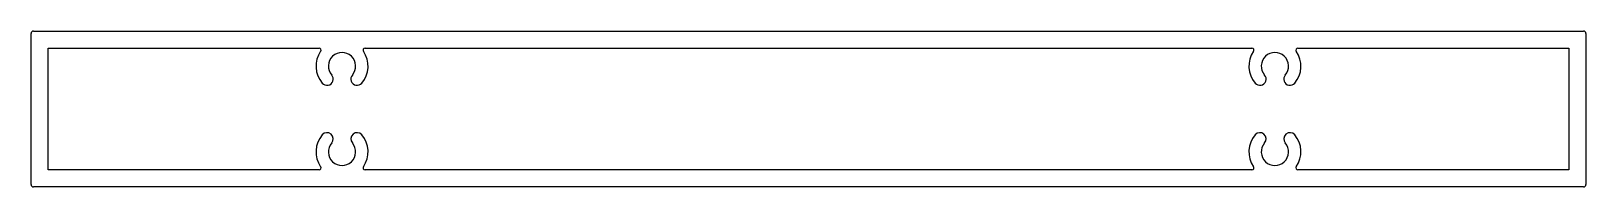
# Model space of a CAD drawing. Extents: x 2671 to 2871, y 1542 to 1562.
import ezdxf

# ---------------------------------------------------------------- set-up
doc = ezdxf.new("R2010")
doc.units = 0
doc.layers.get('0').update_dxf_attribs({"linetype": 'CONTINUOUS'})

msp = doc.modelspace()

# ---------------------------------------------------------------- linework, layer by layer
for p, q in [((2671.06, 1562.1), (2870.46, 1562.1)), ((2670.76, 1542.4), (2670.76, 1561.8)), ((2870.76, 1561.8), (2870.76, 1542.4)), ((2672.96, 1544.3), (2672.96, 1559.9)), ((2672.96, 1559.9), (2707.81, 1559.9)), ((2713.72, 1559.9), (2827.81, 1559.9)), ((2833.72, 1559.9), (2868.56, 1559.9)), ((2868.56, 1559.9), (2868.56, 1544.3)), ((2707.81, 1544.3), (2672.96, 1544.3)), ((2827.81, 1544.3), (2713.72, 1544.3)), ((2868.56, 1544.3), (2833.72, 1544.3)), ((2870.46, 1542.1), (2671.06, 1542.1))]:
    msp.add_line(p, q)
for centre, radius, start, end in [((2671.06, 1561.8), 0.3, 90, 180), ((2870.46, 1561.8), 0.3, 0, 90), ((2710.76, 1557.6), 3.35, 145.2885, 220.5288), ((2707.81, 1559.65), 0.25, 325.2885, 90), ((2710.76, 1557.6), 1.75, 319.4712, 220.5288), ((2710.76, 1557.6), 3.35, 319.4712, 34.7115), ((2713.72, 1559.65), 0.25, 90, 214.7115), ((2830.76, 1557.6), 3.35, 145.2885, 220.5288), ((2827.81, 1559.65), 0.25, 325.2885, 90), ((2830.76, 1557.6), 1.75, 319.4712, 220.5288), ((2830.76, 1557.6), 3.35, 319.4712, 34.7115), ((2833.72, 1559.65), 0.25, 90, 214.7115), ((2708.83, 1555.94), 0.8, 220.5288, 40.5288), ((2712.7, 1555.94), 0.8, 139.4712, 319.4712), ((2828.83, 1555.94), 0.8, 220.5288, 40.5288), ((2832.7, 1555.94), 0.8, 139.4712, 319.4712), ((2710.76, 1546.6), 3.35, 139.4712, 214.7115), ((2708.83, 1548.26), 0.8, 319.4712, 139.4712), ((2712.7, 1548.26), 0.8, 40.5288, 220.5288), ((2710.76, 1546.6), 3.35, 325.2885, 40.5288), ((2830.76, 1546.6), 3.35, 139.4712, 214.7115), ((2828.83, 1548.26), 0.8, 319.4712, 139.4712), ((2832.7, 1548.26), 0.8, 40.5288, 220.5288), ((2830.76, 1546.6), 3.35, 325.2885, 40.5288), ((2710.76, 1546.6), 1.75, 139.4712, 40.5288), ((2830.76, 1546.6), 1.75, 139.4712, 40.5288), ((2707.81, 1544.55), 0.25, 270, 34.7115), ((2713.72, 1544.55), 0.25, 145.2885, 270), ((2827.81, 1544.55), 0.25, 270, 34.7115), ((2833.72, 1544.55), 0.25, 145.2885, 270), ((2671.06, 1542.4), 0.3, 180, 270), ((2870.46, 1542.4), 0.3, 270, 0)]:
    msp.add_arc(centre, radius, start, end)

doc.saveas('drawing.dxf')
